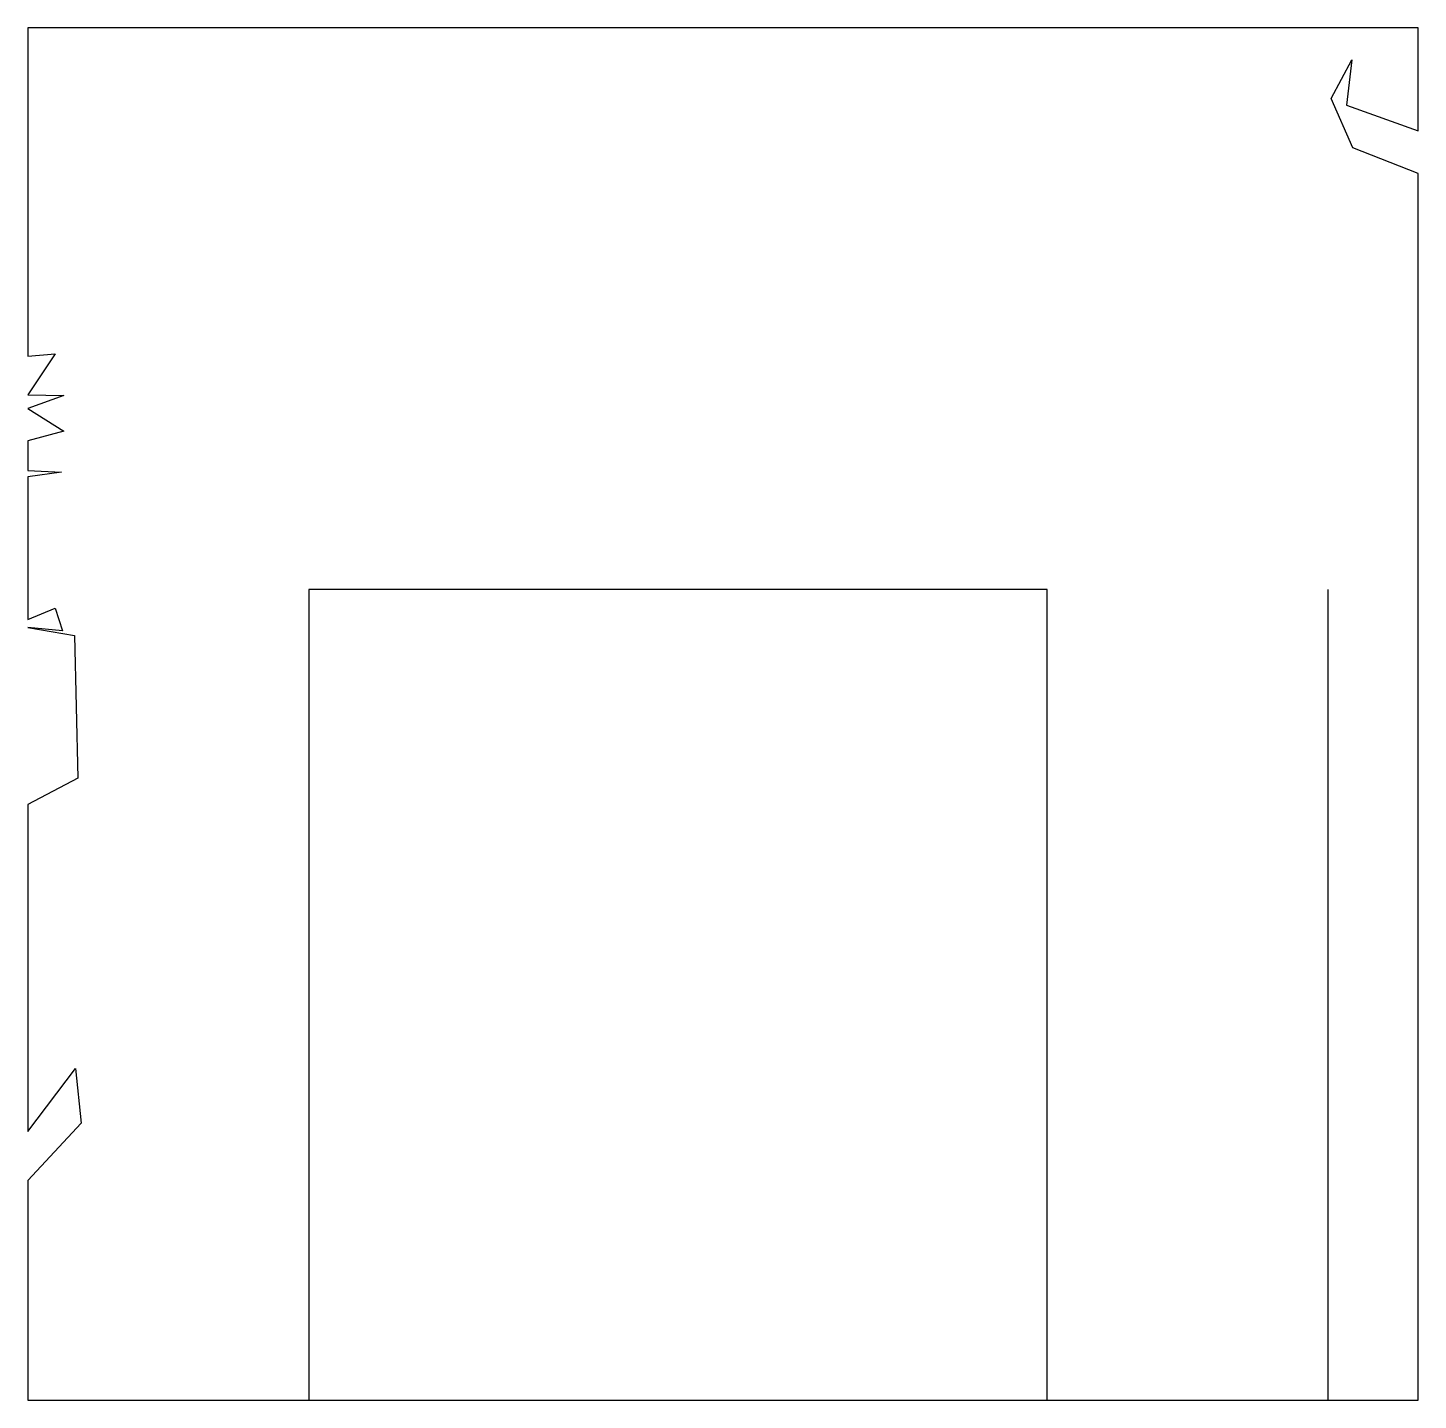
# Model space of a CAD drawing. Header units: metres. Extents: x 0 to 232, y 0 to 229.
import ezdxf

# ---------------------------------------------------------------- set-up
doc = ezdxf.new("R2010")
doc.units = ezdxf.units.M
doc.layers.add('CUT', color=1, linetype='Continuous')
doc.layers.add('SCORE', color=3, linetype='Continuous')

msp = doc.modelspace()

# ---------------------------------------------------------------- linework, layer by layer
at = {"layer": 'CUT'}
for p, q in [((0, 228.56), (0, 173.87)), ((231.56, 228.56), (0, 228.56)), ((231.56, 211.4), (231.56, 228.56)), ((217.06, 216.76), (220.51, 223.2)), ((220.51, 223.2), (219.6, 215.69)), ((220.69, 208.59), (217.06, 216.76)), ((219.6, 215.69), (231.56, 211.4)), ((231.56, 204.3), (220.69, 208.59)), ((231.56, 0), (231.56, 204.3)), ((0, 173.87), (4.53, 174.27)), ((4.53, 174.27), (0, 167.43)), ((0, 167.43), (5.98, 167.3)), ((5.98, 167.3), (0, 165.15)), ((0, 165.15), (5.98, 161.4)), ((5.98, 161.4), (0, 159.79)), ((0, 159.79), (0, 154.83)), ((0, 154.83), (5.62, 154.56)), ((5.62, 154.56), (0, 153.76)), ((0, 153.76), (0, 130.03)), ((0, 130.03), (4.53, 131.91)), ((4.53, 131.91), (5.8, 128.15)), ((5.8, 128.15), (0, 128.69)), ((0, 128.69), (7.79, 127.35)), ((7.79, 127.35), (8.33, 103.62)), ((8.33, 103.62), (0, 99.2)), ((0, 99.2), (0, 44.77)), ((0, 44.77), (7.97, 55.23)), ((7.97, 55.23), (8.88, 46.11)), ((8.88, 46.11), (0, 36.6)), ((0, 36.6), (0, 0)), ((0, 0), (231.56, 0))]:
    msp.add_line(p, q, dxfattribs=at)
at = {"layer": 'SCORE'}
for p, q in [((169.78, 135), (46.78, 135)), ((46.78, 135), (46.78, 0)), ((169.78, 0), (169.78, 135)), ((216.56, 0), (216.56, 135)), ((46.78, 0), (169.78, 0))]:
    msp.add_line(p, q, dxfattribs=at)

doc.saveas('drawing.dxf')
